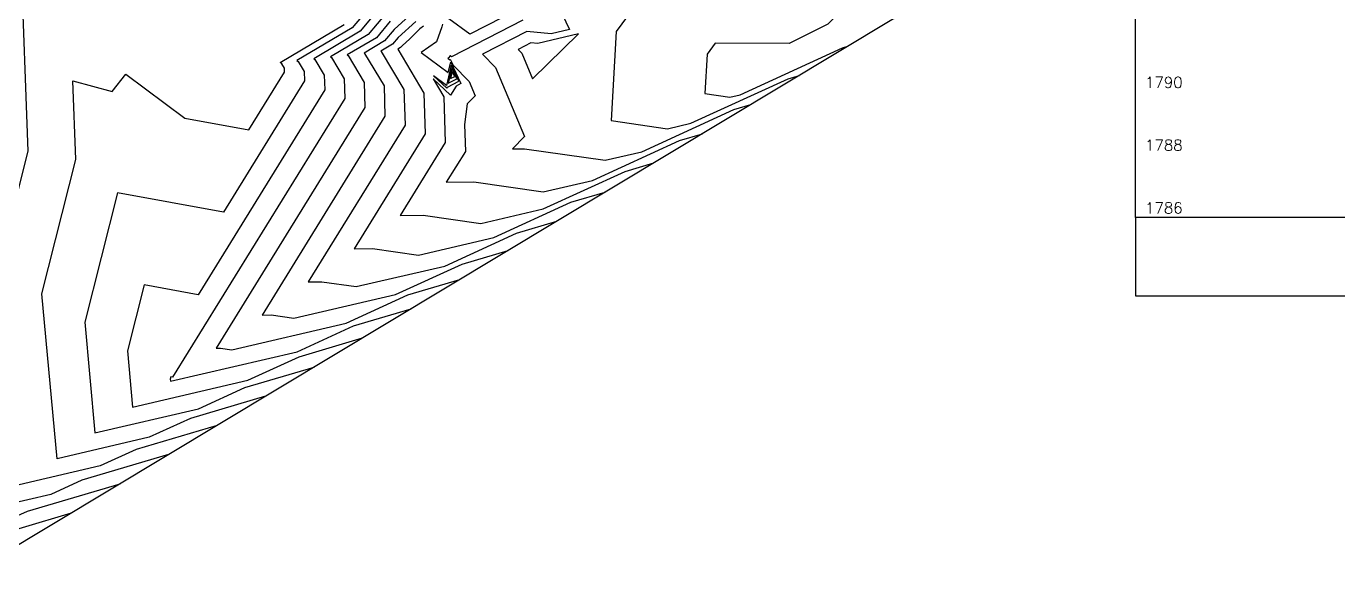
# Model space of a CAD drawing. Header units: metres. Extents: x 419533 to 423558, y 4805342 to 4807578.
# Drawn here: x 421780.04 to 421821.8, y 4806401.86 to 4806419.33 of the extents above; entities that cross this region are included whole.
import ezdxf

# ---------------------------------------------------------------- set-up
doc = ezdxf.new("R2010")
doc.units = ezdxf.units.M
doc.linetypes.add('PHANTOM', pattern=[2.5, 1.25, -0.25, 0.25, -0.25, 0.25, -0.25])
for name, color, linetype in [('C-ROAD-PROF-TEXT', 11, 'Continuous'), ('C-ROAD-PROF-TTLB', 5, 'Continuous'), ('C-TINN-BNDY', 110, 'Continuous'), ('C-TOPO-MAJR', 9, 'Continuous'), ('C-TOPO-MINR', 8, 'Continuous'), ('LS', 7, 'Continuous')]:
    doc.layers.add(name, color=color, linetype=linetype)
doc.styles.get("Standard").update_dxf_attribs({"font": 'simplex.shx'})

# ---------------------------------------------------------------- blocks, each defined once
blk = doc.blocks.new('AN30 +0 +0')
at = {"linetype": 'PHANTOM', "flags": 128}
for points in [[(0, -11.382), (0, 11.382)], [(-11.382, 0), (11.382, 0)]]:
    blk.add_lwpolyline(points, dxfattribs=at)
at = {"flags": 128}
blk.add_lwpolyline([(-4.744, -4.744), (-4.744, 4.744), (4.744, 4.744), (4.744, -4.744)], close=True, dxfattribs=at)
at = {"layer": 'LS', "insert": (-3.273, -0.383), "char_height": 0.51577, "width": 9.13592, "attachment_point": 1}
blk.add_mtext('AN30\\PBase +0 Leg +0', dxfattribs=at)
blk = doc.blocks.new('tower_bases_layout_1')
at = {"rotation": 39.7566429}
blk.add_blockref('AN30 +0 +0', (421795.045, 4806430.992, 1838.947), dxfattribs=at)
blk = doc.blocks.new('leg_extensions_profiles_1')
at = {"layer": 'C-ROAD-PROF-TTLB', "color": 5, "linetype": 'Continuous', "lineweight": -3}
blk.add_line((421815.365, 4806413.246), (421815.365, 4806427.246), dxfattribs=at)
blk.add_3dface([(421815.365, 4806410.746), (421895.365, 4806410.746), (421895.365, 4806413.246), (421815.365, 4806413.246)], dxfattribs=at)
at = {"layer": 'C-TINN-BNDY', "color": 110, "linetype": 'Continuous', "lineweight": -3, "flags": 128}
blk.add_lwpolyline([(422235.258, 4806803.917), (422183.947, 4806768.389), (422107.165, 4806706.897), (422045.084, 4806663.831), (422020.725, 4806645.564), (422009.072, 4806636.707), (421999.692, 4806629.078), (421967.231, 4806595.583), (421935.551, 4806537.705), (421859.794, 4806483.771), (421831.912, 4806449.294), (421807.66, 4806419.57), (421750.74, 4806385.358), (421678.268, 4806345.243)], dxfattribs=at)
at = {"layer": 'C-TOPO-MAJR', "color": 9, "linetype": 'Continuous', "lineweight": -3, "flags": 128}
for points, elevation in [([(421787.664, 4806407.551), (421785.269, 4806406.84), (421783.961, 4806406.241), (421781.022, 4806405.557), (421780.543, 4806410.811), (421781.621, 4806415.087), (421781.529, 4806417.597), (421782.777, 4806417.254), (421783.212, 4806417.805), (421785.091, 4806416.41), (421787.132, 4806416.035), (421788.265, 4806417.871), (421788.261, 4806418.001), (421788.178, 4806418.141), (421788.126, 4806418.177), (421790.16, 4806419.386)], 1790), ([(421792.231, 4806419.662), (421791.756, 4806419.231), (421791.447, 4806418.865), (421790.8, 4806418.48), (421790.816, 4806418.469), (421791.434, 4806417.432), (421791.465, 4806416.469), (421787.553, 4806410.135), (421787.84, 4806410.139), (421788.567, 4806410.034), (421791.8, 4806410.787), (421793.921, 4806411.759), (421795.39, 4806412.195)], 1795), ([(421797, 4806419.944), (421797.338, 4806419.232), (421796.755, 4806419.089), (421795.984, 4806419.162), (421794.575, 4806418.44), (421794.987, 4806418.021), (421795.909, 4806415.82), (421795.527, 4806415.429), (421795.902, 4806415.434), (421798.479, 4806415.064), (421799.639, 4806415.334), (421802.573, 4806416.678), (421803.117, 4806416.839)], 1800)]:
    blk.add_lwpolyline(points, dxfattribs=dict(at, elevation=elevation))
at = {"layer": 'C-TOPO-MAJR', "color": 9, "linetype": 'Continuous', "lineweight": -3, "elevation": 1795, "flags": 128}
blk.add_lwpolyline([(421793.606, 4806417.897), (421793.552, 4806417.666), (421793.684, 4806417.735), (421793.606, 4806417.897)], close=True, dxfattribs=at)
at = {"layer": 'C-TOPO-MINR', "color": 8, "linetype": 'Continuous', "lineweight": -3, "flags": 128}
for points, elevation in [([(421786.118, 4806406.622), (421783.539, 4806405.857), (421782.393, 4806405.332), (421779.82, 4806404.733)], 1789), ([(421779.183, 4806411.717), (421780.099, 4806415.35), (421779.876, 4806421.437)], 1789), ([(421784.573, 4806405.693), (421781.808, 4806404.873), (421780.825, 4806404.423), (421778.617, 4806403.908)], 1788), ([(421791.255, 4806420.276), (421790.418, 4806419.282), (421788.661, 4806418.238), (421788.705, 4806418.207), (421788.896, 4806417.887), (421788.905, 4806417.59), (421786.322, 4806413.408), (421782.943, 4806414.028), (421781.904, 4806409.904), (421782.225, 4806406.381), (421785.529, 4806407.15), (421786.999, 4806407.824), (421789.209, 4806408.48)], 1791), ([(421791.38, 4806420.015), (421790.675, 4806419.177), (421789.195, 4806418.298), (421789.233, 4806418.272), (421789.531, 4806417.773), (421789.545, 4806417.31), (421785.512, 4806410.781), (421783.793, 4806411.096), (421783.264, 4806408.998), (421783.427, 4806407.205), (421787.096, 4806408.06), (421788.73, 4806408.808), (421790.754, 4806409.409)], 1792), ([(421791.506, 4806419.754), (421790.933, 4806419.073), (421789.73, 4806418.359), (421789.761, 4806418.338), (421790.165, 4806417.659), (421790.185, 4806417.029), (421784.702, 4806408.154), (421784.642, 4806408.165), (421784.624, 4806408.092), (421784.63, 4806408.029), (421788.664, 4806408.969), (421790.46, 4806409.792), (421792.3, 4806410.338)], 1793), ([(421791.631, 4806419.492), (421791.19, 4806418.969), (421790.265, 4806418.42), (421790.289, 4806418.403), (421790.8, 4806417.545), (421790.825, 4806416.749), (421786.086, 4806409.078), (421786.227, 4806409.08), (421786.584, 4806409.029), (421790.232, 4806409.878), (421792.19, 4806410.775), (421793.845, 4806411.266)], 1794), ([(421792.449, 4806419.485), (421791.882, 4806418.97), (421791.705, 4806418.761), (421791.335, 4806418.541), (421791.344, 4806418.534), (421792.069, 4806417.318), (421792.105, 4806416.188), (421789.019, 4806411.192), (421789.452, 4806411.198), (421790.549, 4806411.04), (421793.367, 4806411.697), (421795.651, 4806412.743), (421796.936, 4806413.124)], 1796), ([(421792.695, 4806419.335), (421792.57, 4806419.248), (421792.256, 4806418.935), (421792.007, 4806418.709), (421791.962, 4806418.657), (421791.869, 4806418.601), (421791.872, 4806418.6), (421792.704, 4806417.204), (421792.745, 4806415.908), (421790.485, 4806412.249), (421791.065, 4806412.257), (421792.532, 4806412.046), (421794.935, 4806412.606), (421797.382, 4806413.727), (421798.481, 4806414.053)], 1797), ([(421779.257, 4806403.513), (421780.078, 4806403.889), (421783.028, 4806404.765)], 1787), ([(421779.513, 4806449.213), (421779.548, 4806448.823), (421778.453, 4806447.445), (421768.812, 4806433.68), (421768.771, 4806433.191), (421769.268, 4806431.175), (421778.507, 4806427.977), (421777.514, 4806425.813), (421777.996, 4806423.747), (421775.412, 4806419.41), (421775.532, 4806416.139), (421775.102, 4806414.437), (421776.212, 4806402.26), (421777.69, 4806402.604), (421778.347, 4806402.905), (421781.482, 4806403.836)], 1786), ([(421795.728, 4806419.882), (421794.162, 4806419.079), (421793.498, 4806419.574)], 1798), ([(421793.291, 4806419.397), (421793.272, 4806419.311), (421793.1, 4806418.837), (421792.615, 4806418.499), (421793.479, 4806417.856), (421793.557, 4806418.192), (421793.885, 4806417.51), (421793.73, 4806417.428), (421793.555, 4806417.135), (421793.001, 4806417.656), (421793.338, 4806417.09), (421793.385, 4806415.627), (421791.951, 4806413.306), (421792.677, 4806413.316), (421794.514, 4806413.052), (421796.503, 4806413.515), (421799.112, 4806414.71), (421800.026, 4806414.982)], 1798), ([(421795.856, 4806419.522), (421793.586, 4806418.358), (421793.536, 4806418.395), (421793.52, 4806418.382), (421793.518, 4806418.375), (421793.505, 4806418.339), (421793.468, 4806418.313), (421793.534, 4806418.264), (421793.54, 4806418.29), (421793.636, 4806418.091), (421794.149, 4806417.569), (421794.337, 4806417.121), (421794.08, 4806416.858), (421793.998, 4806416.206), (421794.025, 4806415.347), (421793.417, 4806414.363), (421794.29, 4806414.375), (421796.497, 4806414.058), (421798.071, 4806414.424), (421800.842, 4806415.694), (421801.571, 4806415.91)], 1799), ([(421816.851, 4806430.835), (421815.369, 4806431.024), (421811.779, 4806427.384), (421811.592, 4806427.334), (421811.222, 4806427.186), (421810.644, 4806426.863), (421807.931, 4806423.334), (421806.915, 4806422.92), (421805.854, 4806421.694), (421804.419, 4806420.277), (421804.247, 4806421.029), (421804.117, 4806420.269), (421803.951, 4806420.06), (421800.194, 4806419.941), (421799.403, 4806419.946), (421798.828, 4806419.166), (421798.662, 4806416.328), (421800.461, 4806416.07), (421801.206, 4806416.243), (421804.303, 4806417.662), (421804.662, 4806417.768)], 1801), ([(421812.113, 4806425.028), (421810.722, 4806425.206), (421807.791, 4806421.394), (421807.299, 4806421.193), (421806.785, 4806420.599), (421805.57, 4806419.401), (421804.333, 4806418.779), (421801.975, 4806418.794), (421801.72, 4806418.448), (421801.646, 4806417.19), (421802.444, 4806417.075), (421802.774, 4806417.152), (421806.033, 4806418.645), (421806.207, 4806418.697)], 1802)]:
    blk.add_lwpolyline(points, dxfattribs=dict(at, elevation=elevation))
for points, elevation in [([(421795.824, 4806418.474), (421796.164, 4806417.662), (421797.623, 4806419.097), (421796.334, 4806418.781), (421796.111, 4806418.802), (421795.706, 4806418.594), (421795.824, 4806418.474)], 1801), ([(421793.423, 4806417.447), (421793.007, 4806417.757), (421793.433, 4806417.357), (421793.455, 4806417.393), (421793.818, 4806417.585), (421793.573, 4806418.093), (421793.423, 4806417.447)], 1797), ([(421793.589, 4806417.995), (421793.479, 4806417.516), (421793.751, 4806417.66), (421793.589, 4806417.995)], 1796)]:
    blk.add_lwpolyline(points, close=True, dxfattribs=dict(at, elevation=elevation))
at = {"layer": 'C-ROAD-PROF-TEXT', "color": 11, "linetype": 'Continuous', "lineweight": -3, "char_height": 0.35, "attachment_point": 6}
for s, insert in [('1790', (421816.864, 4806417.546)), ('1788', (421816.864, 4806415.546)), ('1786', (421816.864, 4806413.546))]:
    blk.add_mtext(s, dxfattribs=dict(at, insert=insert))

msp = doc.modelspace()

# ---------------------------------------------------------------- linework, layer by layer
at = {"layer": 'C-TOPO-MAJR', "color": 9, "linetype": 'Continuous', "lineweight": -3, "flags": 128}
for points, elevation in [([(421797, 4806419.944), (421797.338, 4806419.232), (421796.755, 4806419.089), (421795.984, 4806419.162), (421794.575, 4806418.44), (421794.987, 4806418.021), (421795.909, 4806415.82), (421795.527, 4806415.429), (421795.902, 4806415.434), (421798.479, 4806415.064), (421799.639, 4806415.334), (421802.573, 4806416.678), (421803.117, 4806416.839)], 1800), ([(421792.231, 4806419.662), (421791.756, 4806419.231), (421791.447, 4806418.865), (421790.8, 4806418.48), (421790.816, 4806418.469), (421791.434, 4806417.432), (421791.465, 4806416.469), (421787.553, 4806410.135), (421787.84, 4806410.139), (421788.567, 4806410.034), (421791.8, 4806410.787), (421793.921, 4806411.759), (421795.39, 4806412.195)], 1795), ([(421787.664, 4806407.551), (421785.269, 4806406.84), (421783.961, 4806406.241), (421781.022, 4806405.557), (421780.543, 4806410.811), (421781.621, 4806415.087), (421781.529, 4806417.597), (421782.777, 4806417.254), (421783.212, 4806417.805), (421785.091, 4806416.41), (421787.132, 4806416.035), (421788.265, 4806417.871), (421788.261, 4806418.001), (421788.178, 4806418.141), (421788.126, 4806418.177), (421790.16, 4806419.386)], 1790)]:
    msp.add_lwpolyline(points, dxfattribs=dict(at, elevation=elevation))
at = {"layer": 'C-TOPO-MAJR', "color": 9, "linetype": 'Continuous', "lineweight": -3, "elevation": 1795, "flags": 128}
msp.add_lwpolyline([(421793.606, 4806417.897), (421793.552, 4806417.666), (421793.684, 4806417.735), (421793.606, 4806417.897)], close=True, dxfattribs=at)
at = {"layer": 'C-TOPO-MINR', "color": 8, "linetype": 'Continuous', "lineweight": -3, "flags": 128}
for points, elevation in [([(421779.513, 4806449.213), (421779.548, 4806448.823), (421778.453, 4806447.445), (421768.812, 4806433.68), (421768.771, 4806433.191), (421769.268, 4806431.175), (421778.507, 4806427.977), (421777.514, 4806425.813), (421777.996, 4806423.747), (421775.412, 4806419.41), (421775.532, 4806416.139), (421775.102, 4806414.437), (421776.212, 4806402.26), (421777.69, 4806402.604), (421778.347, 4806402.905), (421781.482, 4806403.836)], 1786), ([(421816.851, 4806430.835), (421815.369, 4806431.024), (421811.779, 4806427.384), (421811.592, 4806427.334), (421811.222, 4806427.186), (421810.644, 4806426.863), (421807.931, 4806423.334), (421806.915, 4806422.92), (421805.854, 4806421.694), (421804.419, 4806420.277), (421804.247, 4806421.029), (421804.117, 4806420.269), (421803.951, 4806420.06), (421800.194, 4806419.941), (421799.403, 4806419.946), (421798.828, 4806419.166), (421798.662, 4806416.328), (421800.461, 4806416.07), (421801.206, 4806416.243), (421804.303, 4806417.662), (421804.662, 4806417.768)], 1801), ([(421812.113, 4806425.028), (421810.722, 4806425.206), (421807.791, 4806421.394), (421807.299, 4806421.193), (421806.785, 4806420.599), (421805.57, 4806419.401), (421804.333, 4806418.779), (421801.975, 4806418.794), (421801.72, 4806418.448), (421801.646, 4806417.19), (421802.444, 4806417.075), (421802.774, 4806417.152), (421806.033, 4806418.645), (421806.207, 4806418.697)], 1802), ([(421779.183, 4806411.717), (421780.099, 4806415.35), (421779.876, 4806421.437)], 1789), ([(421791.255, 4806420.276), (421790.418, 4806419.282), (421788.661, 4806418.238), (421788.705, 4806418.207), (421788.896, 4806417.887), (421788.905, 4806417.59), (421786.322, 4806413.408), (421782.943, 4806414.028), (421781.904, 4806409.904), (421782.225, 4806406.381), (421785.529, 4806407.15), (421786.999, 4806407.824), (421789.209, 4806408.48)], 1791), ([(421791.38, 4806420.015), (421790.675, 4806419.177), (421789.195, 4806418.298), (421789.233, 4806418.272), (421789.531, 4806417.773), (421789.545, 4806417.31), (421785.512, 4806410.781), (421783.793, 4806411.096), (421783.264, 4806408.998), (421783.427, 4806407.205), (421787.096, 4806408.06), (421788.73, 4806408.808), (421790.754, 4806409.409)], 1792), ([(421795.728, 4806419.882), (421794.162, 4806419.079), (421793.498, 4806419.574)], 1798), ([(421791.506, 4806419.754), (421790.933, 4806419.073), (421789.73, 4806418.359), (421789.761, 4806418.338), (421790.165, 4806417.659), (421790.185, 4806417.029), (421784.702, 4806408.154), (421784.642, 4806408.165), (421784.624, 4806408.092), (421784.63, 4806408.029), (421788.664, 4806408.969), (421790.46, 4806409.792), (421792.3, 4806410.338)], 1793), ([(421791.631, 4806419.492), (421791.19, 4806418.969), (421790.265, 4806418.42), (421790.289, 4806418.403), (421790.8, 4806417.545), (421790.825, 4806416.749), (421786.086, 4806409.078), (421786.227, 4806409.08), (421786.584, 4806409.029), (421790.232, 4806409.878), (421792.19, 4806410.775), (421793.845, 4806411.266)], 1794), ([(421792.449, 4806419.485), (421791.882, 4806418.97), (421791.705, 4806418.761), (421791.335, 4806418.541), (421791.344, 4806418.534), (421792.069, 4806417.318), (421792.105, 4806416.188), (421789.019, 4806411.192), (421789.452, 4806411.198), (421790.549, 4806411.04), (421793.367, 4806411.697), (421795.651, 4806412.743), (421796.936, 4806413.124)], 1796), ([(421793.291, 4806419.397), (421793.272, 4806419.311), (421793.1, 4806418.837), (421792.615, 4806418.499), (421793.479, 4806417.856), (421793.557, 4806418.192), (421793.885, 4806417.51), (421793.73, 4806417.428), (421793.555, 4806417.135), (421793.001, 4806417.656), (421793.338, 4806417.09), (421793.385, 4806415.627), (421791.951, 4806413.306), (421792.677, 4806413.316), (421794.514, 4806413.052), (421796.503, 4806413.515), (421799.112, 4806414.71), (421800.026, 4806414.982)], 1798), ([(421795.856, 4806419.522), (421793.586, 4806418.358), (421793.536, 4806418.395), (421793.52, 4806418.382), (421793.518, 4806418.375), (421793.505, 4806418.339), (421793.468, 4806418.313), (421793.534, 4806418.264), (421793.54, 4806418.29), (421793.636, 4806418.091), (421794.149, 4806417.569), (421794.337, 4806417.121), (421794.08, 4806416.858), (421793.998, 4806416.206), (421794.025, 4806415.347), (421793.417, 4806414.363), (421794.29, 4806414.375), (421796.497, 4806414.058), (421798.071, 4806414.424), (421800.842, 4806415.694), (421801.571, 4806415.91)], 1799), ([(421792.695, 4806419.335), (421792.57, 4806419.248), (421792.256, 4806418.935), (421792.007, 4806418.709), (421791.962, 4806418.657), (421791.869, 4806418.601), (421791.872, 4806418.6), (421792.704, 4806417.204), (421792.745, 4806415.908), (421790.485, 4806412.249), (421791.065, 4806412.257), (421792.532, 4806412.046), (421794.935, 4806412.606), (421797.382, 4806413.727), (421798.481, 4806414.053)], 1797), ([(421786.118, 4806406.622), (421783.539, 4806405.857), (421782.393, 4806405.332), (421779.82, 4806404.733)], 1789), ([(421784.573, 4806405.693), (421781.808, 4806404.873), (421780.825, 4806404.423), (421778.617, 4806403.908)], 1788), ([(421779.257, 4806403.513), (421780.078, 4806403.889), (421783.028, 4806404.765)], 1787)]:
    msp.add_lwpolyline(points, dxfattribs=dict(at, elevation=elevation))
for points, elevation in [([(421795.824, 4806418.474), (421796.164, 4806417.662), (421797.623, 4806419.097), (421796.334, 4806418.781), (421796.111, 4806418.802), (421795.706, 4806418.594), (421795.824, 4806418.474)], 1801), ([(421793.423, 4806417.447), (421793.007, 4806417.757), (421793.433, 4806417.357), (421793.455, 4806417.393), (421793.818, 4806417.585), (421793.573, 4806418.093), (421793.423, 4806417.447)], 1797), ([(421793.589, 4806417.995), (421793.479, 4806417.516), (421793.751, 4806417.66), (421793.589, 4806417.995)], 1796)]:
    msp.add_lwpolyline(points, close=True, dxfattribs=dict(at, elevation=elevation))

# ---------------------------------------------------------------- block references
for name in ['leg_extensions_profiles_1', 'tower_bases_layout_1']:
    msp.add_blockref(name, (0, 0))

doc.saveas('drawing.dxf')
